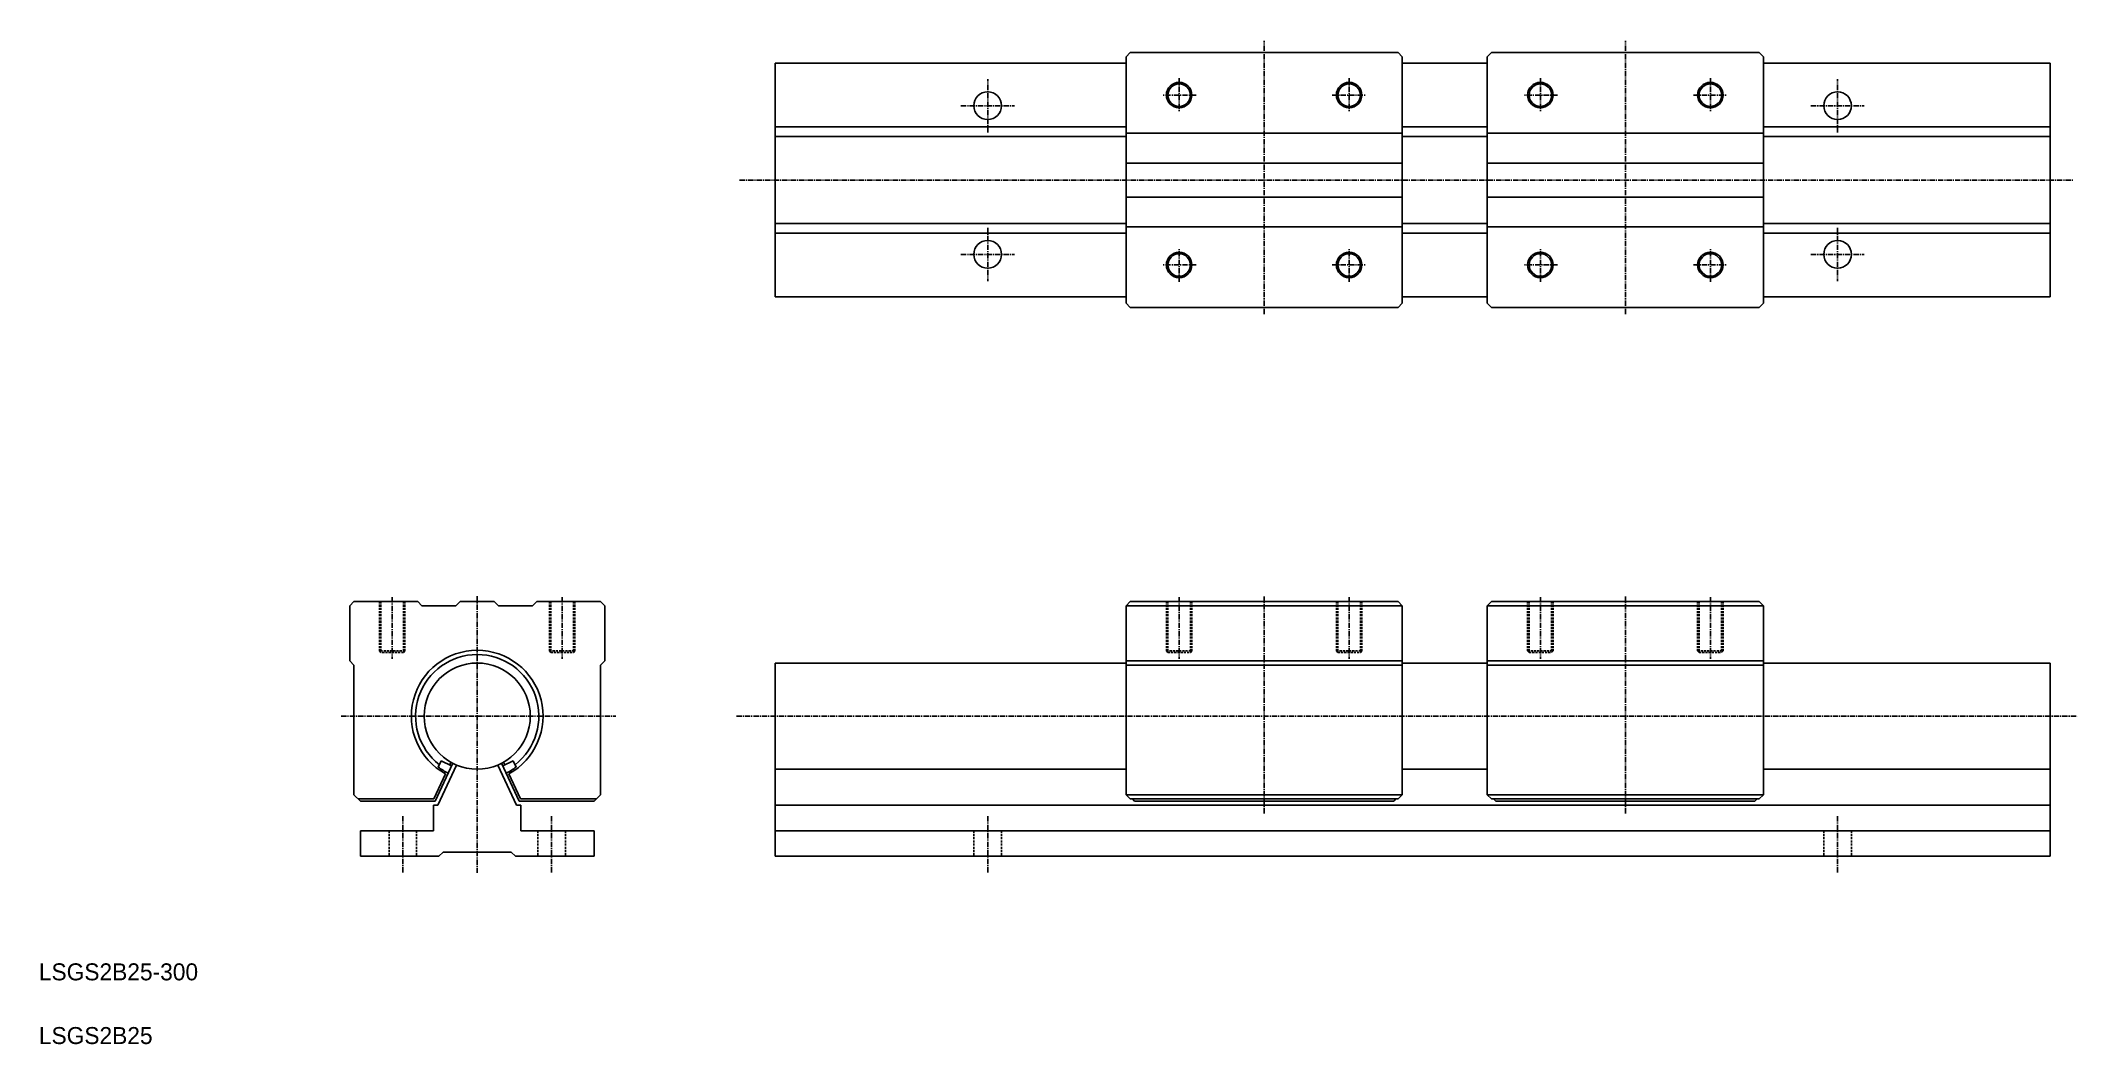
# Model space of a CAD drawing. Extents: x 10 to 490, y 10 to 246.
import ezdxf

# ---------------------------------------------------------------- set-up
doc = ezdxf.new("R2010")
doc.units = 0
doc.linetypes.add('CENTER', pattern=[2, 1.25, -0.25, 0.25, -0.25])
doc.linetypes.add('DASHED', pattern=[0.75, 0.5, -0.25])
doc.layers.get('0').update_dxf_attribs({"linetype": 'CONTINUOUS'})
doc.layers.add('CENTER', color=1, linetype='CENTER')

msp = doc.modelspace()

# ---------------------------------------------------------------- linework, layer by layer
at = {"color": 7, "linetype": 'CONTINUOUS'}
for p, q in [((183.27, 185.93), (183.27, 240.93)), ((183.27, 240.93), (265.83, 240.93)), ((266.83, 243.43), (265.83, 242.43)), ((265.83, 184.43), (265.83, 242.43)), ((266.83, 243.43), (329.83, 243.43)), ((329.83, 243.43), (330.83, 242.43)), ((330.83, 184.43), (330.83, 242.43)), ((330.83, 240.93), (350.83, 240.93)), ((351.83, 243.43), (350.83, 242.43)), ((350.83, 184.43), (350.83, 242.43)), ((351.83, 243.43), (414.83, 243.43)), ((414.83, 243.43), (415.83, 242.43)), ((415.83, 184.43), (415.83, 242.43)), ((415.83, 240.93), (483.27, 240.93)), ((483.27, 185.93), (483.27, 240.93)), ((183.27, 225.93), (265.83, 225.93)), ((330.83, 225.93), (350.83, 225.93)), ((415.83, 225.93), (483.27, 225.93)), ((183.27, 223.7), (265.83, 223.7)), ((265.83, 224.43), (330.83, 224.43)), ((330.83, 223.7), (350.83, 223.7)), ((350.83, 224.43), (415.83, 224.43)), ((415.83, 223.7), (483.27, 223.7)), ((265.83, 217.43), (330.83, 217.43)), ((350.83, 217.43), (415.83, 217.43)), ((265.83, 209.43), (330.83, 209.43)), ((350.83, 209.43), (415.83, 209.43)), ((183.27, 203.17), (265.83, 203.17)), ((265.83, 202.43), (330.83, 202.43)), ((330.83, 203.17), (350.83, 203.17)), ((350.83, 202.43), (415.83, 202.43)), ((415.83, 203.17), (483.27, 203.17)), ((183.27, 200.93), (265.83, 200.93)), ((330.83, 200.93), (350.83, 200.93)), ((415.83, 200.93), (483.27, 200.93)), ((183.27, 185.93), (265.83, 185.93)), ((265.83, 184.43), (266.83, 183.43)), ((266.83, 183.43), (329.83, 183.43)), ((329.83, 183.43), (330.83, 184.43)), ((330.83, 185.93), (350.83, 185.93)), ((350.83, 184.43), (351.83, 183.43)), ((351.83, 183.43), (414.83, 183.43)), ((414.83, 183.43), (415.83, 184.43)), ((415.83, 185.93), (483.27, 185.93)), ((83.15, 113.21), (84.15, 114.21)), ((83.15, 113.21), (83.15, 100.21)), ((99.15, 114.21), (84.15, 114.21)), ((100.15, 113.21), (99.15, 114.21)), ((108.15, 113.21), (100.15, 113.21)), ((108.15, 113.21), (109.15, 114.21)), ((117.15, 114.21), (109.15, 114.21)), ((118.15, 113.21), (117.15, 114.21)), ((126.15, 113.21), (118.15, 113.21)), ((126.15, 113.21), (127.15, 114.21)), ((142.15, 114.21), (127.15, 114.21)), ((143.15, 113.21), (142.15, 114.21)), ((143.15, 113.21), (143.15, 100.21)), ((265.83, 113.21), (266.83, 114.21)), ((265.83, 113.21), (330.83, 113.21)), ((265.83, 113.21), (265.83, 68.71)), ((266.83, 114.21), (329.83, 114.21)), ((330.83, 113.21), (329.83, 114.21)), ((330.83, 113.21), (330.83, 68.71)), ((350.83, 113.21), (351.83, 114.21)), ((350.83, 113.21), (415.83, 113.21)), ((350.83, 113.21), (350.83, 68.71)), ((351.83, 114.21), (414.83, 114.21)), ((415.83, 113.21), (414.83, 114.21)), ((415.83, 113.21), (415.83, 68.71)), ((84.15, 99.21), (83.15, 100.21)), ((84.15, 99.21), (84.15, 68.71)), ((142.15, 99.21), (143.15, 100.21)), ((142.15, 99.21), (142.15, 68.71)), ((183.27, 99.71), (265.83, 99.71)), ((183.27, 99.71), (183.27, 54.21)), ((265.83, 100.21), (330.83, 100.21)), ((265.83, 99.21), (330.83, 99.21)), ((330.83, 99.71), (350.83, 99.71)), ((350.83, 100.21), (415.83, 100.21)), ((350.83, 99.21), (415.83, 99.21)), ((415.83, 99.71), (483.27, 99.71)), ((483.27, 99.71), (483.27, 54.21)), ((105.69, 73.63), (102.94, 67.71)), ((107.4, 76.12), (103.25, 67.21)), ((108.31, 75.69), (103.89, 66.21)), ((104.66, 76.66), (103.99, 75.23)), ((107.12, 75.51), (104.66, 76.66)), ((106.96, 76.35), (106.67, 75.72)), ((118, 75.69), (122.42, 66.21)), ((118.9, 76.12), (123.06, 67.21)), ((119.19, 75.51), (121.65, 76.66)), ((119.34, 76.35), (119.64, 75.72)), ((120.62, 73.63), (123.37, 67.71)), ((121.65, 76.66), (122.32, 75.23)), ((183.27, 74.71), (265.83, 74.71)), ((330.83, 74.71), (350.83, 74.71)), ((415.83, 74.71), (483.27, 74.71)), ((85.65, 67.21), (84.15, 68.71)), ((102.94, 67.71), (85.15, 67.71)), ((85.65, 67.21), (103.25, 67.21)), ((140.65, 67.21), (123.06, 67.21)), ((123.37, 67.71), (141.15, 67.71)), ((140.65, 67.21), (142.15, 68.71)), ((265.83, 68.71), (330.83, 68.71)), ((266.83, 67.71), (265.83, 68.71)), ((266.83, 67.71), (329.83, 67.71)), ((267.83, 67.21), (267.33, 67.71)), ((267.83, 67.21), (328.83, 67.21)), ((281.08, 67.21), (281.08, 67.21)), ((300.83, 67.21), (300.83, 67.21)), ((328.83, 67.21), (329.33, 67.71)), ((329.83, 67.71), (330.83, 68.71)), ((350.83, 68.71), (415.83, 68.71)), ((351.83, 67.71), (350.83, 68.71)), ((351.83, 67.71), (414.83, 67.71)), ((352.83, 67.21), (352.33, 67.71)), ((352.83, 67.21), (413.83, 67.21)), ((366.08, 67.21), (366.08, 67.21)), ((385.83, 67.21), (385.83, 67.21)), ((413.83, 67.21), (414.33, 67.71)), ((414.83, 67.71), (415.83, 68.71)), ((102.89, 66.21), (102.89, 60.21)), ((102.89, 66.21), (103.89, 66.21)), ((123.42, 66.21), (122.42, 66.21)), ((123.42, 66.21), (123.42, 60.21)), ((183.27, 66.21), (483.27, 66.21)), ((102.89, 60.21), (85.65, 60.21)), ((85.65, 60.21), (85.65, 54.21)), ((140.65, 60.21), (123.42, 60.21)), ((140.65, 60.21), (140.65, 54.21)), ((183.27, 60.21), (483.27, 60.21)), ((104.15, 54.21), (85.65, 54.21)), ((105.15, 55.21), (104.15, 54.21)), ((121.15, 55.21), (105.15, 55.21)), ((121.15, 55.21), (122.15, 54.21)), ((140.65, 54.21), (122.15, 54.21)), ((183.27, 54.21), (483.27, 54.21))]:
    msp.add_line(p, q, dxfattribs=at)
at = {"color": 3, "linetype": 'DASHED'}
for p, q in [((90.15, 114.21), (90.15, 102.56)), ((90.5, 114.21), (90.5, 102.21)), ((95.8, 114.21), (95.8, 102.21)), ((96.15, 114.21), (96.15, 102.56)), ((130.15, 114.21), (130.15, 102.56)), ((130.5, 114.21), (130.5, 102.21)), ((135.8, 114.21), (135.8, 102.21)), ((136.15, 114.21), (136.15, 102.56)), ((275.33, 114.21), (275.33, 102.56)), ((275.68, 114.21), (275.68, 102.21)), ((280.98, 114.21), (280.98, 102.21)), ((281.33, 114.21), (281.33, 102.56)), ((315.33, 114.21), (315.33, 102.56)), ((315.68, 114.21), (315.68, 102.21)), ((320.98, 114.21), (320.98, 102.21)), ((321.33, 114.21), (321.33, 102.56)), ((360.33, 114.21), (360.33, 102.56)), ((360.68, 114.21), (360.68, 102.21)), ((365.98, 114.21), (365.98, 102.21)), ((366.33, 114.21), (366.33, 102.56)), ((400.33, 114.21), (400.33, 102.56)), ((400.68, 114.21), (400.68, 102.21)), ((405.98, 114.21), (405.98, 102.21)), ((406.33, 114.21), (406.33, 102.56)), ((90.15, 102.56), (90.5, 102.21)), ((96.15, 102.56), (90.15, 102.56)), ((95.8, 102.21), (90.5, 102.21)), ((96.15, 102.56), (95.8, 102.21)), ((130.15, 102.56), (136.15, 102.56)), ((130.15, 102.56), (130.5, 102.21)), ((130.5, 102.21), (135.8, 102.21)), ((136.15, 102.56), (135.8, 102.21)), ((275.33, 102.56), (281.33, 102.56)), ((275.33, 102.56), (275.68, 102.21)), ((275.68, 102.21), (280.98, 102.21)), ((281.33, 102.56), (280.98, 102.21)), ((315.33, 102.56), (321.33, 102.56)), ((315.33, 102.56), (315.68, 102.21)), ((315.68, 102.21), (320.98, 102.21)), ((321.33, 102.56), (320.98, 102.21)), ((360.33, 102.56), (366.33, 102.56)), ((360.33, 102.56), (360.68, 102.21)), ((360.68, 102.21), (365.98, 102.21)), ((366.33, 102.56), (365.98, 102.21)), ((400.33, 102.56), (400.68, 102.21)), ((400.33, 102.56), (406.33, 102.56)), ((400.68, 102.21), (405.98, 102.21)), ((406.33, 102.56), (405.98, 102.21)), ((92.4, 60.21), (92.4, 54.21)), ((98.9, 60.21), (98.9, 54.21)), ((127.4, 60.21), (127.4, 54.21)), ((133.9, 60.21), (133.9, 54.21)), ((230.02, 60.21), (230.02, 54.21)), ((236.52, 60.21), (236.52, 54.21)), ((430.02, 60.21), (430.02, 54.21)), ((436.52, 60.21), (436.52, 54.21))]:
    msp.add_line(p, q, dxfattribs=at)
at = {"color": 3}
for centre in [(278.33, 233.43), (318.33, 233.43), (363.33, 233.43), (403.33, 233.43), (278.33, 193.43), (318.33, 193.43), (363.33, 193.43), (403.33, 193.43)]:
    msp.add_circle(centre, 3, dxfattribs=at)
at = {"color": 7, "linetype": 'CONTINUOUS'}
for centre, radius in [((278.33, 233.43), 2.65), ((318.33, 233.43), 2.65), ((363.33, 233.43), 2.65), ((403.33, 233.43), 2.65), ((233.27, 230.93), 3.25), ((433.27, 230.93), 3.25), ((233.27, 195.93), 3.25), ((433.27, 195.93), 3.25), ((278.33, 193.43), 2.65), ((318.33, 193.43), 2.65), ((363.33, 193.43), 2.65), ((403.33, 193.43), 2.65), ((113.15, 87.21), 12.5)]:
    msp.add_circle(centre, radius, dxfattribs=at)
for radius, start, end in [(15.5, 298.7755, 241.2245), (14.5, 307.915, 232.085), (15.08, 232.5913, 243.0217), (15.08, 296.9783, 307.4087)]:
    msp.add_arc((113.15, 87.21), radius, start, end, dxfattribs=at)
at = {"layer": 'CENTER', "color": 1, "linetype": 'CENTER'}
for p, q in [((298.33, 181.83), (298.33, 246.23)), ((383.33, 181.83), (383.33, 246.23)), ((233.27, 224.65), (233.27, 237.21)), ((278.33, 237.43), (278.33, 229.43)), ((318.33, 237.43), (318.33, 229.43)), ((363.33, 237.43), (363.33, 229.43)), ((403.33, 237.43), (403.33, 229.43)), ((433.27, 224.65), (433.27, 237.21)), ((226.99, 230.93), (239.55, 230.93)), ((282.33, 233.43), (274.33, 233.43)), ((314.33, 233.43), (322.33, 233.43)), ((367.33, 233.43), (359.33, 233.43)), ((399.33, 233.43), (407.33, 233.43)), ((426.99, 230.93), (439.55, 230.93)), ((174.9, 213.43), (488.67, 213.43)), ((233.27, 202.21), (233.27, 189.65)), ((433.27, 202.21), (433.27, 189.65)), ((278.33, 189.43), (278.33, 197.43)), ((318.33, 189.43), (318.33, 197.43)), ((363.33, 189.43), (363.33, 197.43)), ((403.33, 189.43), (403.33, 197.43)), ((226.99, 195.93), (239.55, 195.93)), ((282.33, 193.43), (274.33, 193.43)), ((314.33, 193.43), (322.33, 193.43)), ((367.33, 193.43), (359.33, 193.43)), ((399.33, 193.43), (407.33, 193.43)), ((426.99, 195.93), (439.55, 195.93)), ((93.15, 115.21), (93.15, 100.66)), ((113.15, 115.46), (113.15, 50.35)), ((133.15, 115.21), (133.15, 100.66)), ((278.33, 115.21), (278.33, 100.66)), ((298.33, 64.31), (298.33, 115.4)), ((318.33, 115.21), (318.33, 100.66)), ((318.33, 115.21), (318.33, 100.66)), ((363.33, 115.21), (363.33, 100.66)), ((383.33, 64.31), (383.33, 115.4)), ((403.33, 115.21), (403.33, 100.66)), ((403.33, 115.21), (403.33, 100.66)), ((81.15, 87.21), (145.75, 87.21)), ((174.14, 87.21), (489.67, 87.21)), ((95.65, 63.64), (95.65, 50.35)), ((130.65, 63.64), (130.65, 50.35)), ((233.27, 63.64), (233.27, 50.35)), ((433.27, 63.64), (433.27, 50.35))]:
    msp.add_line(p, q, dxfattribs=at)

# ---------------------------------------------------------------- texts
at = {"color": 7, "linetype": 'CONTINUOUS'}
for s, p in [('LSGS2B25-300', (10, 25)), ('LSGS2B25', (10, 10))]:
    msp.add_text(s, height=4, dxfattribs=at).set_placement(p)

doc.saveas('drawing.dxf')
